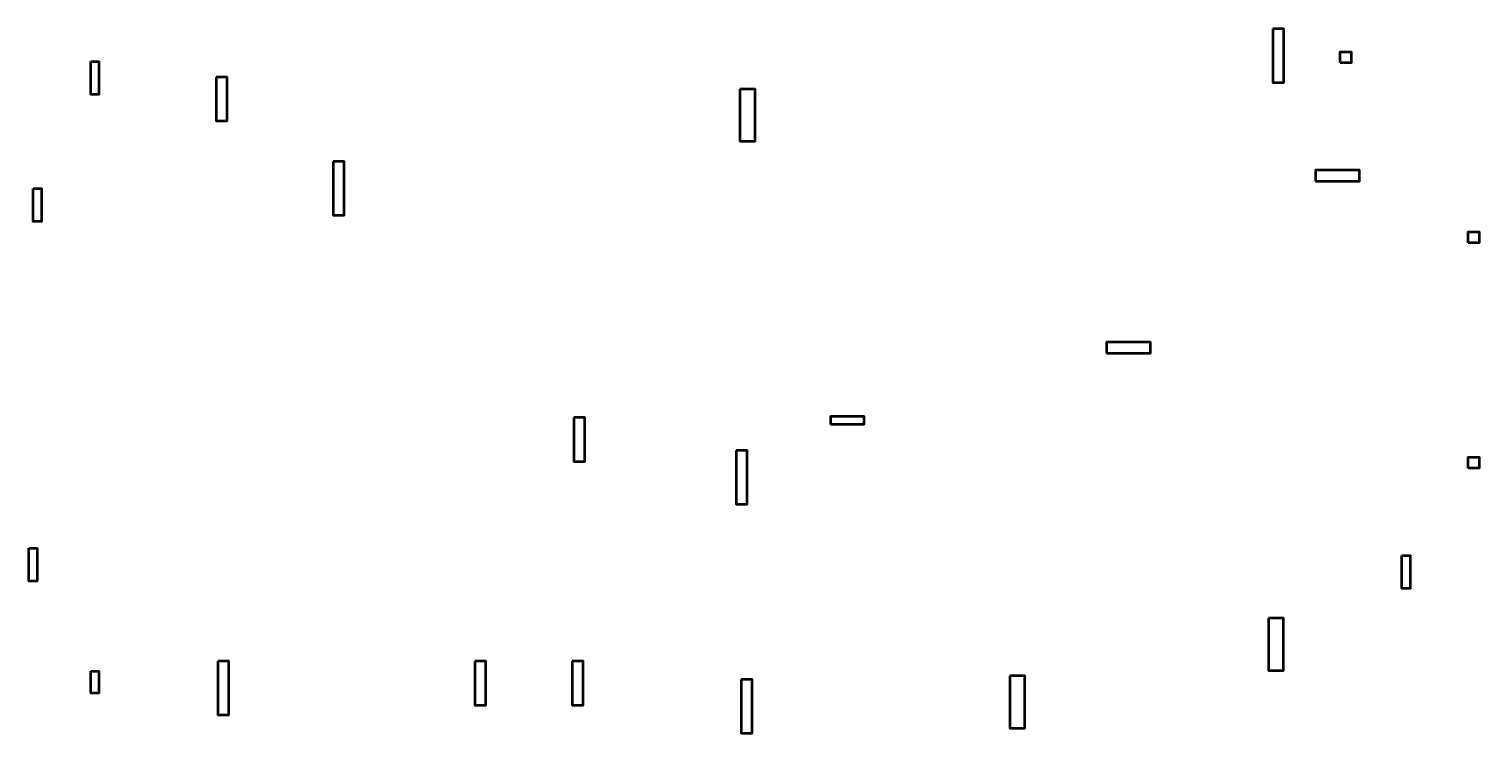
# Model space of a CAD drawing. Header units: inches. Extents: x -0.2 to 52.5, y -1.5 to 24.1.
import ezdxf

# ---------------------------------------------------------------- set-up
doc = ezdxf.new("R2010")
doc.units = ezdxf.units.IN
doc.header["$MEASUREMENT"] = 0
doc.layers.add('Columns', color=2, linetype='Continuous')

msp = doc.modelspace()

# ---------------------------------------------------------------- linework, layer by layer
at = {"layer": 'Columns', "lineweight": 50, "elevation": 0}
for points in [[(45.046, 24.087), (45.046, 22.137), (45.446, 22.137), (45.446, 24.087)], [(46.606, 18.55), (48.206, 18.55), (48.206, 18.95), (46.606, 18.95)], [(19.63, 9.956), (19.63, 8.356), (20.03, 8.356), (20.03, 9.956)], [(28.968, 9.696), (28.968, 9.996), (30.168, 9.996), (30.168, 9.696)], [(25.534, 8.751), (25.534, 6.801), (25.934, 6.801), (25.934, 8.751)], [(19.57, 1.088), (19.57, -0.512), (19.97, -0.512), (19.97, 1.088)], [(2.052, 0.728), (2.352, 0.728), (2.352, -0.072), (2.052, -0.072)]]:
    msp.add_lwpolyline(points, close=True, dxfattribs=at)
at = {"layer": 'Columns', "lineweight": 50}
for points in [[(47.499, 22.852), (47.499, 23.252), (47.899, 23.252), (47.899, 22.852)], [(2.052, 22.908), (2.352, 22.908), (2.352, 21.708), (2.052, 21.708)], [(6.622, 22.34), (6.622, 20.74), (7.022, 20.74), (7.022, 22.34)], [(25.669, 21.902), (25.669, 20.002), (26.219, 20.002), (26.219, 21.902)], [(10.87, 19.263), (10.87, 17.313), (11.27, 17.313), (11.27, 19.263)], [(-0.042, 18.288), (0.258, 18.288), (0.258, 17.088), (-0.042, 17.088)], [(52.15, 16.312), (52.15, 16.712), (52.55, 16.712), (52.55, 16.312)], [(38.998, 12.292), (40.598, 12.292), (40.598, 12.692), (38.998, 12.692)], [(52.15, 8.104), (52.15, 8.504), (52.55, 8.504), (52.55, 8.104)], [(-0.192, 5.202), (0.108, 5.202), (0.108, 4.002), (-0.192, 4.002)], [(49.746, 4.932), (50.046, 4.932), (50.046, 3.732), (49.746, 3.732)], [(44.894, 2.648), (44.894, 0.748), (45.444, 0.748), (45.444, 2.648)], [(6.682, 1.083), (6.682, -0.867), (7.082, -0.867), (7.082, 1.083)], [(16.03, 1.088), (16.03, -0.512), (16.43, -0.512), (16.43, 1.088)], [(35.486, 0.548), (35.486, -1.352), (36.036, -1.352), (36.036, 0.548)], [(25.714, 0.423), (25.714, -1.527), (26.114, -1.527), (26.114, 0.423)]]:
    msp.add_lwpolyline(points, close=True, dxfattribs=at)

doc.saveas('drawing.dxf')
